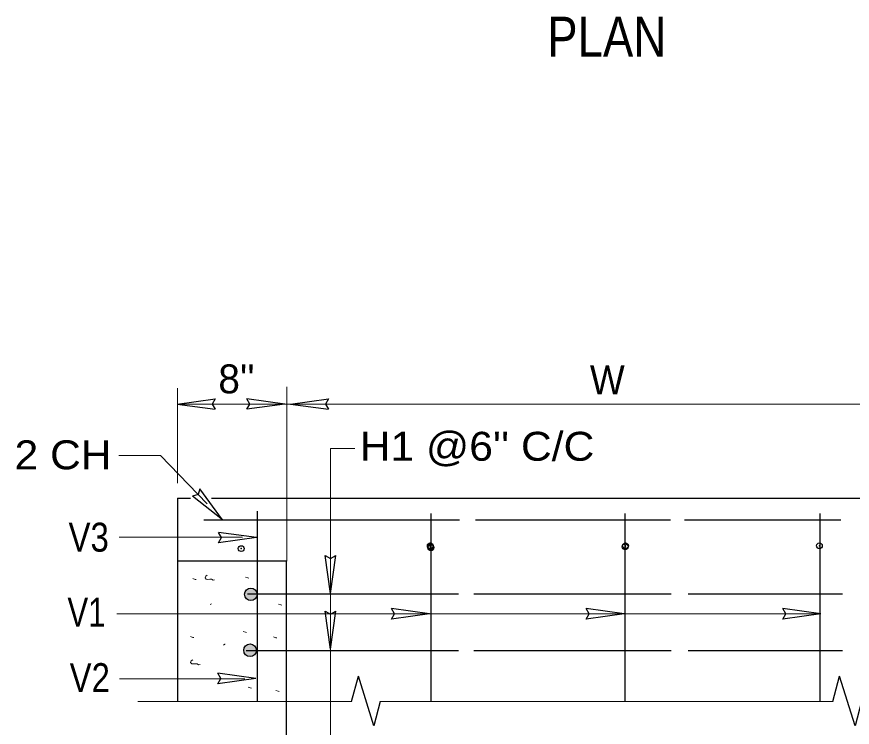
# Model space of a CAD drawing. Extents: x 83 to 453, y 268 to 558.
# Drawn here: x 137.86 to 175.38, y 346.15 to 378.05 of the extents above; entities that cross this region are included whole.
import ezdxf

# ---------------------------------------------------------------- set-up
doc = ezdxf.new("R2010")
doc.units = 0
doc.header["$LTSCALE"] = 0.52
doc.header["$PDMODE"] = 32
doc.header["$PDSIZE"] = 0.26
doc.layers.add('1', color=7, linetype='Continuous', lineweight=25)

msp = doc.modelspace()

# ---------------------------------------------------------------- hatches: boundary and pattern name
at = {"layer": '1'}
for points in [[(148.6598, 352.1183, 1), (148.094, 352.1183, 1)], [(148.6236, 349.608, 1), (148.0577, 349.608, 1)]]:
    msp.add_hatch(color=256, dxfattribs=at).paths.add_polyline_path(points)

# ---------------------------------------------------------------- linework, layer by layer
at = {"layer": '1', "lineweight": 13}
for p, q in [((145.0896, 357.1109), (145.0896, 361.3681)), ((149.9928, 353.6092), (149.9928, 361.4326)), ((142.4586, 354.6817), (148.0047, 354.6817)), ((142.3631, 351.2412), (173.9342, 351.2412)), ((142.4753, 348.3207), (148.1088, 348.3207)), ((152.9015, 347.3089), (143.2963, 347.3089)), ((154.1873, 347.3089), (166.101, 347.3089)), ((174.5135, 347.3089), (164.9083, 347.3089))]:
    msp.add_line(p, q, dxfattribs=at)
at = {"layer": '1'}
for p, q in [((145.0699, 360.6577), (146.7729, 360.8917)), ((145.0699, 360.6577), (146.7729, 360.4237)), ((149.8979, 360.6593), (148.1949, 360.8933)), ((149.8979, 360.6593), (148.1949, 360.4253)), ((150.1617, 360.6577), (151.8647, 360.8917)), ((150.1617, 360.6577), (151.8647, 360.4237)), ((147.1052, 355.4648), (146.0914, 356.8531)), ((147.1052, 355.4648), (145.7546, 356.5282)), ((145.0896, 356.4375), (145.0896, 353.6092)), ((145.0896, 356.4375), (145.6697, 356.4375)), ((146.6047, 356.4375), (185.1434, 356.4375)), ((148.6613, 355.8499), (148.6613, 347.3089)), ((156.4627, 355.7485), (156.4627, 347.3089)), ((165.1739, 355.7485), (165.1739, 347.3089)), ((173.9342, 355.7485), (173.9342, 347.3089)), ((146.2593, 355.4633), (157.741, 355.4633)), ((158.4698, 355.4633), (167.2152, 355.4633)), ((167.8529, 355.4633), (174.8675, 355.4633)), ((148.6238, 354.6658), (146.9207, 354.8997)), ((148.6238, 354.6658), (146.9207, 354.4317)), ((151.9518, 352.1546), (151.7178, 353.8576)), ((151.9518, 352.1546), (152.1858, 353.8576)), ((149.9594, 353.6092), (149.9594, 335.5478)), ((148.2335, 352.1435), (157.7017, 352.1435)), ((158.387, 352.1435), (167.2541, 352.1435)), ((168.008, 352.1435), (174.9476, 352.1435)), ((151.9518, 349.6546), (151.7178, 351.3576)), ((151.9518, 349.6546), (152.1858, 351.3576)), ((156.3992, 351.242), (154.6962, 351.476)), ((156.3992, 351.242), (154.6962, 351.008)), ((165.1414, 351.242), (163.4384, 351.476)), ((165.1414, 351.242), (163.4384, 351.008)), ((173.9671, 351.242), (172.2641, 351.476)), ((173.9671, 351.242), (172.2641, 351.008)), ((148.1665, 349.5912), (157.7017, 349.5912)), ((158.387, 349.5912), (167.2541, 349.5912)), ((168.008, 349.5912), (174.9476, 349.5912)), ((148.5939, 348.3383), (146.8909, 348.5723)), ((148.5939, 348.3383), (146.8909, 348.1043)), ((152.9015, 347.3089), (153.204, 348.4426)), ((174.5135, 347.3089), (174.816, 348.4426))]:
    msp.add_line(p, q, dxfattribs=at)
at = {"layer": '1', "lineweight": 13}
for points in [[(145.0696, 360.6585), (148.6696, 360.6585), (181.4772, 360.6585), (185.0772, 360.6585)], [(146.4138, 356.1756), (144.3155, 358.3513), (142.4526, 358.3513)], [(151.9533, 340.0885), (151.9533, 358.6589), (153.0402, 358.6589)], [(145.7736, 352.8231), (145.873, 352.79), (145.9237, 352.7773)], [(146.7449, 352.7731), (146.6833, 352.7577), (146.6169, 352.8017), (146.5288, 352.8017), (146.4515, 352.7908), (146.3743, 352.8017), (146.3194, 352.8569), (146.3524, 352.9342), (146.4183, 352.9782)], [(148.1436, 352.8934), (148.243, 352.8603), (148.2937, 352.8477)], [(146.5431, 351.6546), (146.6082, 351.6932), (146.6111, 351.6931)], [(149.62, 351.6783), (149.7194, 351.6452), (149.7702, 351.6326)], [(148.0298, 350.4563), (148.1292, 350.4232), (148.18, 350.4106)], [(145.6652, 350.2185), (145.7646, 350.1854), (145.8153, 350.1728)], [(149.3936, 350.2049), (149.493, 350.1718), (149.5437, 350.1592)], [(147.1486, 349.8367), (147.2137, 349.8753), (147.2166, 349.8752)], [(146.0942, 348.9747), (146.0326, 348.9592), (145.9662, 349.0033), (145.8781, 349.0032), (145.8007, 348.9924), (145.7236, 349.0033), (145.6687, 349.0585), (145.7017, 349.1358), (145.7676, 349.1798)], [(148.2521, 347.9555), (148.3515, 347.9224), (148.4022, 347.9097)], [(149.5035, 347.7979), (149.6029, 347.7648), (149.6537, 347.7522)]]:
    msp.add_lwpolyline(points, dxfattribs=at)
at = {"layer": '1'}
for points in [[(146.7729, 360.8917), (146.6412, 360.6552), (146.7729, 360.4237)], [(148.1949, 360.4253), (148.3267, 360.6617), (148.1949, 360.8933)], [(151.8647, 360.8917), (151.733, 360.6552), (151.8647, 360.4237)], [(146.0914, 356.8531), (146.0127, 356.5942), (145.7546, 356.5282)], [(146.9207, 354.4317), (147.0525, 354.6682), (146.9207, 354.8997)], [(151.7178, 353.8576), (151.9543, 353.7258), (152.1858, 353.8576)], [(149.9594, 353.6092), (145.0896, 353.6092), (145.0896, 347.3089)], [(151.7178, 351.3576), (151.9543, 351.2258), (152.1858, 351.3576)], [(154.6962, 351.008), (154.828, 351.2444), (154.6962, 351.476)], [(163.4384, 351.008), (163.5702, 351.2444), (163.4384, 351.476)], [(172.2641, 351.008), (172.3958, 351.2444), (172.2641, 351.476)], [(146.8909, 348.1043), (147.0227, 348.3408), (146.8909, 348.5723)], [(154.1873, 347.3089), (153.8941, 346.2103), (153.204, 348.4426)], [(175.7993, 347.3089), (175.5061, 346.2103), (174.816, 348.4426)]]:
    msp.add_lwpolyline(points, dxfattribs=at)
for centre in [(148.3769, 352.1183), (148.3407, 349.608)]:
    msp.add_circle(centre, 0.2829, dxfattribs=at)
for p in [(147.9445, 354.1697), (156.436, 354.3), (156.4505, 354.2566), (156.4649, 354.2132), (165.1862, 354.2566), (165.2007, 354.3), (173.9075, 354.3)]:
    msp.add_point(p, dxfattribs=at)

# ---------------------------------------------------------------- texts
for s, height, width, p in [('PLAN', 1.8, 0.85, (161.6842, 376.2497)), ('W', 1.3, 0.95, (163.605, 361.0917)), ("H1 @6'' C/C", 1.3, 1.1, (153.2648, 358.1148)), ('2 CH', 1.3, 1.1, (137.7668, 357.7308)), ('V3', 1.3, 0.85, (140.1913, 354.0341)), ('V1', 1.3, 0.8, (140.1437, 350.6639)), ('V2', 1.3, 0.85, (140.2398, 347.7275))]:
    msp.add_text(s, height=height, dxfattribs=dict(at, width=width)).set_placement(p)
msp.add_text("8''", height=1.3, dxfattribs=at).set_placement((146.9184, 361.1413))

doc.saveas('drawing.dxf')
